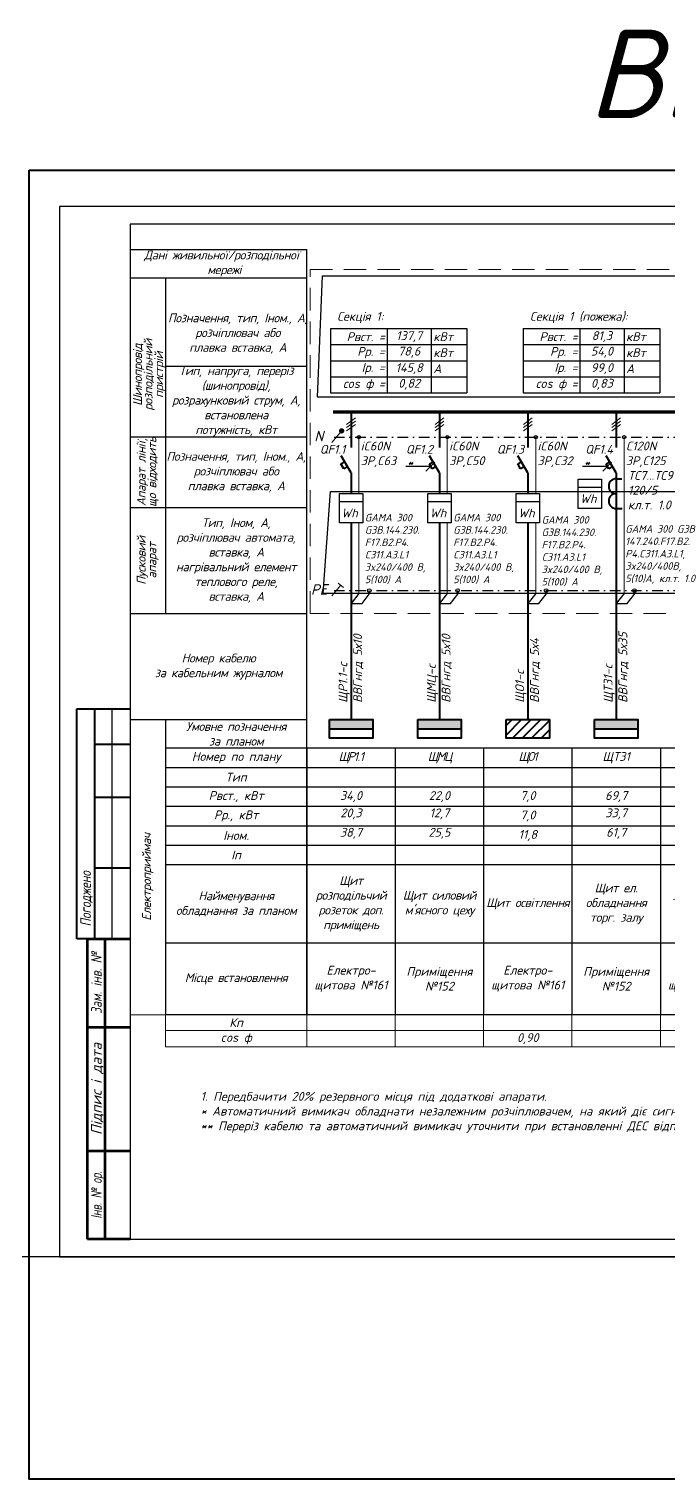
# Model space of a CAD drawing. Header units: millimetres. Extents: x -122434 to 1506205, y -201405 to 386015.
# Drawn here: x 444 to 18518, y 148323 to 189325 of the extents above; entities that cross this region are included whole.
import ezdxf
from ezdxf.enums import TextEntityAlignment as Align

# ---------------------------------------------------------------- set-up
doc = ezdxf.new("R2010")
doc.units = ezdxf.units.MM
doc.linetypes.add('DASHDOTX2', pattern=[2, 1, -0.5, 0, -0.5])
doc.linetypes.add('DASHED', pattern=[9.525, 6.35, -3.175])
doc.layers.get('Defpoints').update_dxf_attribs({"color": 4})
doc.layers.add('E_Зміни', color=7, linetype='Continuous')
doc.layers.add('Маркування електро ліній', color=7, linetype='Continuous', lineweight=18)
doc.layers.add('Рамка внешняя', color=4, linetype='Continuous', lineweight=30, plot=False)
doc.styles.add('GOST 2.304', font='isocpeui.ttf')
doc.styles.add('ICO', font='isocpeui.ttf')
doc.styles.get("Standard").update_dxf_attribs({"font": 'arial.ttf'})
doc.styles.add('ГОСТ 2.304', font='isocpeui.ttf')
doc.styles.add('СГЕНЕРИР_СТИЛЬ_7', font='isocpeui.ttf')
doc.dimstyles.new('М150', dxfattribs={"dimscale": 1, "dimtxt": 2.5, "dimasz": 2.5, "dimexe": 0, "dimexo": 2.5, "dimgap": 1, "dimtad": 1, "dimlfac": 150, "dimtxsty": 'Standard', "dimblk": 'OBLIQUE', "dimcen": 2.5, "dimadec": 0, "dimazin": 0, "dimtfac": 1, "dimtmove": 0, "dimatfit": 3, "dimldrblk": 'OBLIQUE', "dimfxl": 1, "dimarcsym": 0})

# ---------------------------------------------------------------- blocks, each defined once
blk = doc.blocks.new('*T211')
at = {"color": 0, "lineweight": -2, "transparency": 16777216}
for p, q in [((0, 0), (4000, 0)), ((0, 0), (0, -7540)), ((4000, 0), (4000, -7540)), ((6500, 0), (6500, -7540)), ((9000, 0), (9000, -7540)), ((11500, 0), (11500, -7540)), ((14000, 0), (14000, -3300)), ((16500, 0), (16500, -3300)), ((19000, 0), (19000, -7540)), ((21500, 0), (21500, -7540)), ((34000, 0), (34000, -5515)), ((36500, 0), (36500, -2200)), ((39000, 0), (39000, -1100)), ((41500, 0), (41500, -2200)), ((44000, 0), (44000, -1100)), ((46500, 0), (46500, -7540)), ((51500, 0), (51500, -3300)), ((54000, 0), (54000, -7540)), ((56500, 0), (56500, -7540)), ((0, -550), (56500, -550)), ((24000, -550), (24000, -3300)), ((26500, -550), (26500, -3300)), ((29000, -550), (29000, -7540)), ((31500, -550), (31500, -7540)), ((49000, -550), (49000, -3300)), ((0, -1100), (14000, -1100)), ((16500, -1100), (19000, -1100)), ((21500, -1100), (56500, -1100)), ((0, -1650), (56500, -1650)), ((39000, -1650), (39000, -7540)), ((44000, -1650), (44000, -3300)), ((0, -2200), (34000, -2200)), ((36500, -2200), (39000, -2200)), ((41500, -2200), (56500, -2200)), ((0, -2750), (56500, -2750)), ((36500, -2750), (36500, -7540)), ((41500, -2750), (41500, -7540)), ((0, -3300), (14000, -3300)), ((16500, -3300), (34000, -3300)), ((36500, -3300), (56500, -3300)), ((0, -5515), (11500, -5515)), ((14000, -5515), (24000, -5515)), ((14000, -5515), (14000, -7540)), ((16500, -5515), (16500, -7540)), ((24000, -5515), (24000, -7540)), ((26500, -5515), (29000, -5515)), ((26500, -5515), (26500, -7540)), ((31500, -5515), (49000, -5515)), ((44000, -5515), (44000, -7540)), ((49000, -5515), (49000, -7540)), ((51500, -5515), (56500, -5515)), ((51500, -5515), (51500, -7540)), ((0, -7540), (56500, -7540))]:
    blk.add_line(p, q, dxfattribs=at)
at = {"color": 0, "linetype": 'ByBlock', "lineweight": -2, "transparency": 16777216}
for p, q in [((4000, 0), (56500, 0)), ((24000, 0), (24000, -550)), ((26500, 0), (26500, -550)), ((29000, 0), (29000, -550)), ((31500, 0), (31500, -550)), ((49000, 0), (49000, -550)), ((14000, -1100), (16500, -1100)), ((19000, -1100), (21500, -1100)), ((39000, -1100), (39000, -1650)), ((44000, -1100), (44000, -1650)), ((34000, -2200), (36500, -2200)), ((36500, -2200), (36500, -2750)), ((39000, -2200), (41500, -2200)), ((41500, -2200), (41500, -2750)), ((14000, -3300), (16500, -3300)), ((14000, -3300), (14000, -5515)), ((16500, -3300), (16500, -5515)), ((24000, -3300), (24000, -5515)), ((26500, -3300), (26500, -5515)), ((34000, -3300), (36500, -3300)), ((44000, -3300), (44000, -5515)), ((49000, -3300), (49000, -5515)), ((51500, -3300), (51500, -5515)), ((11500, -5515), (14000, -5515)), ((24000, -5515), (26500, -5515)), ((29000, -5515), (31500, -5515)), ((34000, -5515), (34000, -7540)), ((49000, -5515), (51500, -5515))]:
    blk.add_line(p, q, dxfattribs=at)
at = {"layer": 'Defpoints', "color": 8, "linetype": 'ByBlock', "lineweight": 0, "transparency": 16777216}
for p, q in [((0, -7540), (0, -8447)), ((4000, -7540), (4000, -8447)), ((6500, -7540), (6500, -8447)), ((9000, -7540), (9000, -8447)), ((11500, -7540), (11500, -8447)), ((14000, -7540), (14000, -8447)), ((16500, -7540), (16500, -8447)), ((19000, -7540), (19000, -8447)), ((21500, -7540), (21500, -8447)), ((24000, -7540), (24000, -8447)), ((26500, -7540), (26500, -8447)), ((29000, -7540), (29000, -8447)), ((31500, -7540), (31500, -8447)), ((34000, -7540), (34000, -8447)), ((36500, -7540), (36500, -8447)), ((39000, -7540), (39000, -8447)), ((41500, -7540), (41500, -8447)), ((44000, -7540), (44000, -8447)), ((46500, -7540), (46500, -8447)), ((49000, -7540), (49000, -8447)), ((51500, -7540), (51500, -8447)), ((54000, -7540), (54000, -8447)), ((56500, -7540), (56500, -8447)), ((0, -7994), (56500, -7994)), ((0, -8447), (56500, -8447))]:
    blk.add_line(p, q, dxfattribs=at)
at = {"color": 0, "transparency": 16777216, "char_height": 250, "style": 'ГОСТ 2.304'}
for s, insert, width, attachment_point in [('Номер по плану', (2000, -275), 3880, 5), ('{\\T0.85;\\C7;ЩР1.1}', (5250, -275), 2380, 5), ('{\\T0.85;\\C7;ЩМЦ}', (7750, -275), 2380, 5), ('{\\T0.85;\\C7;ЩО1}', (10250, -275), 2380, 5), ('ЩТЗ1', (12750, -275), 2380, 5), ('ЩЗО1', (15250, -275), 2380, 5), ('{\\T0.85;\\C7;ЩРК1}', (22750, -275), 2380, 5), ('{\\T0.85;\\C7;ЩРК2}', (25250, -275), 2380, 5), ('ЩАО1', (27750, -275), 2380, 5), ('ЩАО2', (30250, -275), 2380, 5), ('{\\T0.85;\\C7;ЩО2}', (47750, -275), 2380, 5), ('{\\T0.85;\\C7;ЩТЗ2}', (50250, -275), 2380, 5), ('Тип', (2000, -825), 3880, 5), ('Рвст., кВт', (2000, -1375), 3880, 5), ('34,0', (5250, -1375), 2380, 5), ('22,0', (7750, -1375), 2380, 5), ('7,0', (10250, -1375), 2380, 5), ('69,7', (12750, -1375), 2380, 5), ('5,0', (15250, -1375), 2380, 5), ('7,5', (22750, -1375), 2380, 5), ('21,1', (25250, -1375), 2380, 5), ('1,7', (27750, -1375), 2380, 5), ('5,0', (30250, -1375), 2380, 5), ('29,6', (47750, -1375), 2380, 5), ('32,3', (50250, -1375), 2380, 5), ('Рр., кВт', (2000, -1925), 3880, 5), ('20,3', (5250, -1710), 2380, 2), ('12,7', (7750, -1710), 2380, 2), ('7,0', (10250, -1925), 2380, 5), ('33,7', (12750, -1710), 2380, 2), ('5,0', (15250, -1925), 2380, 5), ('5,2', (22750, -1710), 2380, 2), ('9,6', (25250, -1710), 2380, 2), ('1,7', (27750, -1925), 2380, 5), ('5,0', (30250, -1925), 2380, 5), ('23,9', (47750, -1925), 2380, 5), ('19,2', (50250, -1710), 2380, 2), ('Іном.', (2000, -2475), 3880, 5), ('38,7', (5250, -2260), 2380, 2), ('25,5', (7750, -2260), 2380, 2), ('11,8', (10250, -2475), 2380, 5), ('61,7', (12750, -2260), 2380, 2), ('8,5', (15250, -2475), 2380, 5), ('11,1', (22750, -2260), 2380, 2), ('20,4', (25250, -2260), 2380, 2), ('2,9', (27750, -2475), 2380, 5), ('8,3', (30250, -2475), 2380, 5), ('39,5', (47750, -2475), 2380, 5), ('34,0', (50250, -2260), 2380, 2), ('Іп', (2000, -3025), 3880, 5), ('{\\T0.95;Щит розподільчий розеток доп. приміщень}', (5250, -4408), 2380, 5), ('Щит зовнішнього освітлення Новус', (15250, -4408), 2380, 5), ("{\\T0.95;Щит розподільчий сервера, комп'ютерів}", (22750, -4408), 2380, 5), ("{\\T0.95;Щит розподільчий сервера, комп'ютерів}", (25250, -4408), 2380, 5), ('{\\T0.95;Щит аварійного освітлення (ліва частина)}', (27750, -4408), 2380, 5), ('{\\T0.95;Щит аварійного освітлення торг. залу}', (30250, -4408), 2380, 5), ('{\\C7;Зарядний пристрій\\Pпідігрів картера\\PДЕС}', (32750, -4408), 2380, 5), ('{\\T0.95;\\C7;Найменування обладнання за планом}', (2000, -4408), 3880, 5), ("{\\T0.95;Щит силовий м'ясного цеху}", (7750, -4408), 2380, 5), ('{\\T0.95;Щит ел. обладнання торг. залу}', (12750, -4408), 2380, 5), ('{\\T0.95;Щит освітлення торг. залу}', (47750, -4408), 2380, 5), ('{\\T0.95;Щит ел. обладнання торг. залу}', (50250, -4408), 2380, 5), ('{\\T0.95;Щит освітлення}', (10250, -4408), 2380, 5), ('Резерв', (17750, -4408), 2380, 5), ('Резерв', (20250, -4408), 2380, 5), ('Резерв', (35250, -4408), 2380, 5), ('Резерв', (52750, -4408), 2380, 5), ('Резерв', (55250, -4408), 2380, 5), ('{\\T0.95;\\C7;Місце встановлення}', (2000, -6528), 3880, 5), ('Електро- щитова №161', (5250, -6528), 2380, 5), ('Приміщення №152', (7750, -6528), 2380, 5), ('Електро- щитова №161', (10250, -6528), 2380, 5), ('Приміщення №152', (12750, -6528), 2380, 5), ('Електро- щитова №161', (15250, -6528), 2380, 5), ('Електро- щитова №161', (22750, -6528), 2380, 5), ('Електро- щитова №164', (25250, -6528), 2380, 5), ('Електро- щитова №161', (27750, -6528), 2380, 5), ('Електро- щитова №164', (30250, -6528), 2380, 5), ('Електро- щитова №164', (47750, -6528), 2380, 5), ('Електро- щитова №164', (50250, -6528), 2380, 5)]:
    blk.add_mtext(s, dxfattribs=dict(at, insert=insert, width=width, attachment_point=attachment_point))
at = {"color": 7, "true_color": 0xffffff, "transparency": 16777216, "char_height": 250, "attachment_point": 5, "style": 'ГОСТ 2.304'}
for s, insert, width in [('Кп', (2000, -7767), 3880), ('1,00', (15250, -7767), 2380), ('0.00', (27750, -7767), 2380), ('0.00', (30250, -7767), 2380), ('1.00', (47750, -7767), 2380), ('0.00', (50250, -7767), 2380), ('cos ф', (2000, -8220), 3880), ('0,90', (10250, -8220), 2380), ('0,90', (15250, -8220), 2380), ('0,90', (27750, -8220), 2380), ('0,92', (30250, -8220), 2380), ('0,92', (47750, -8220), 2380), ('0,82', (50250, -8220), 2380)]:
    blk.add_mtext(s, dxfattribs=dict(at, insert=insert, width=width))
blk = doc.blocks.new('_Oblique')
at = {"color": 0, "linetype": 'ByBlock', "lineweight": -2}
blk.add_line((-0.5, -0.5), (0.5, 0.5), dxfattribs=at)
blk = doc.blocks.new('Рамка А4х3')
at = {"lineweight": 40}
for p, q in [((4.94, 90), (4.94, 155)), ((4.94, 155), (19.94, 155)), ((9.94, 155), (9.94, 90)), ((9.94, 145), (19.94, 145)), ((9.94, 130), (19.94, 130)), ((9.94, 110), (19.94, 110)), ((19.94, 90), (4.94, 90))]:
    blk.add_line(p, q, dxfattribs=at)
at = {"lineweight": 25}
blk.add_line((14.94, 90), (14.94, 155), dxfattribs=at)
at = {"linetype": 'Continuous', "lineweight": 60}
for p, q in [((8, 5), (8, 90)), ((8, 90), (20, 90)), ((8, 90), (20, 90)), ((13, 5), (13, 90)), ((8, 65), (20, 65)), ((8, 30), (20, 30)), ((20, 5), (8, 5))]:
    blk.add_line(p, q, dxfattribs=at)
at = {"lineweight": 30, "ltscale": 100}
blk.add_lwpolyline([(20, 5), (625, 5), (625, 292), (20, 292)], close=True, dxfattribs=at)
at = {"layer": 'Рамка внешняя', "ltscale": 100}
blk.add_lwpolyline([(0, 0), (630, 0), (630, 297), (0, 297)], close=True, dxfattribs=at)
at = {"linetype": 'Continuous', "lineweight": 25, "style": 'СГЕНЕРИР_СТИЛЬ_7'}
for s, width, p in [('Погоджено', 0.8, (7.44, 101.27)), ('Зам. інв. №', 0.8, (10.5, 77.5)), ('Інв. № ор.', 0.7, (10.5, 17.5))]:
    blk.add_text(s, height=3, rotation=90, dxfattribs=dict(at, width=width)).set_placement(p, align=Align.MIDDLE_CENTER)
blk.add_text('Підпис і дата', height=3, rotation=90, dxfattribs=at).set_placement((10.5, 47.5), align=Align.MIDDLE_CENTER)
blk = doc.blocks.new('*T232')
at = {"color": 0, "lineweight": -2, "transparency": 16777216}
for p, q in [((0, 0), (3860, 0)), ((0, 0), (0, -1813)), ((1600, 0), (1600, -1360)), ((3860, 0), (3860, -1813)), ((0, -453), (3860, -453)), ((0, -907), (3860, -907)), ((2850, -907), (2850, -1360)), ((0, -1360), (1600, -1360)), ((2850, -1360), (3860, -1360)), ((0, -1813), (3860, -1813))]:
    blk.add_line(p, q, dxfattribs=at)
at = {"color": 0, "linetype": 'ByBlock', "lineweight": -2, "transparency": 16777216}
for p, q in [((2850, 0), (2850, -907)), ((1600, -1360), (2850, -1360)), ((1600, -1360), (1600, -1813)), ((2850, -1360), (2850, -1813))]:
    blk.add_line(p, q, dxfattribs=at)
at = {"color": 0, "transparency": 16777216, "char_height": 250, "style": 'ГОСТ 2.304'}
for s, insert, width, attachment_point in [('Рвст. =', (1540, -227), 1480, 6), ('137,7', (2225, -227), 1130, 5), ('кВт', (2910, -227), 890, 4), ('Рр. =', (1540, -680), 1480, 6), ('78,6', (2225, -513), 1130, 2), ('кВт', (2910, -680), 890, 4), ('Ір. =', (1540, -1133), 1480, 6), ('145,8', (2225, -1133), 1130, 5), ('А', (2910, -1133), 890, 4), ('сos ф =', (1540, -1587), 1480, 6), ('0,82', (2225, -1420), 1130, 2)]:
    blk.add_mtext(s, dxfattribs=dict(at, insert=insert, width=width, attachment_point=attachment_point))
blk = doc.blocks.new('*T230')
at = {"color": 0, "lineweight": -2, "transparency": 16777216}
for p, q in [((0, 0), (3860, 0)), ((0, 0), (0, -1813)), ((1600, 0), (1600, -1360)), ((3860, 0), (3860, -1813)), ((0, -453), (3860, -453)), ((0, -907), (3860, -907)), ((2850, -907), (2850, -1360)), ((0, -1360), (1600, -1360)), ((2850, -1360), (3860, -1360)), ((0, -1813), (3860, -1813))]:
    blk.add_line(p, q, dxfattribs=at)
at = {"color": 0, "linetype": 'ByBlock', "lineweight": -2, "transparency": 16777216}
for p, q in [((2850, 0), (2850, -907)), ((1600, -1360), (2850, -1360)), ((1600, -1360), (1600, -1813)), ((2850, -1360), (2850, -1813))]:
    blk.add_line(p, q, dxfattribs=at)
at = {"color": 0, "transparency": 16777216, "char_height": 250, "style": 'ГОСТ 2.304'}
for s, insert, width, attachment_point in [('Рвст. =', (1540, -227), 1480, 6), ('81,3', (2225, -227), 1130, 5), ('кВт', (2910, -227), 890, 4), ('Рр. =', (1540, -680), 1480, 6), ('54,0', (2225, -513), 1130, 2), ('кВт', (2910, -680), 890, 4), ('Ір. =', (1540, -1133), 1480, 6), ('99,0', (2225, -1133), 1130, 5), ('А', (2910, -1133), 890, 4), ('сos ф =', (1540, -1587), 1480, 6), ('0,83', (2225, -1420), 1130, 2)]:
    blk.add_mtext(s, dxfattribs=dict(at, insert=insert, width=width, attachment_point=attachment_point))

msp = doc.modelspace()

# ---------------------------------------------------------------- hatches: boundary and pattern name
at = {"lineweight": 40}
h = msp.add_hatch(color=256, dxfattribs=at)
h.dxf.hatch_style = 1
h.paths.add_polyline_path([(10165, 169795), (8939, 169795), (8939, 169532), (10165, 169532)])
h = msp.add_hatch(color=256, dxfattribs=at)
h.dxf.hatch_style = 1
h.paths.add_polyline_path([(12665, 169795), (11439, 169795), (11439, 169532), (12665, 169532)])
h = msp.add_hatch(dxfattribs=at)
h.set_pattern_fill('ANSI31', color=256, scale=60)
h.set_pattern_definition([(45, (75341.53, -755812.3), (-134.70384, 134.70384), [])])
h.paths.add_polyline_path([(15165, 169269), (15165, 169795), (13939, 169795), (13939, 169269)])
h = msp.add_hatch(color=256, dxfattribs=at)
h.dxf.hatch_style = 1
h.paths.add_polyline_path([(17665, 169795), (16439, 169795), (16439, 169532), (17665, 169532)])

# ---------------------------------------------------------------- linework, layer by layer
at = {"color": 7, "ltscale": 300}
for p, q in [((3302, 183092), (8302, 183092)), ((3302, 183092), (3302, 161452)), ((8302, 161452), (8302, 183092)), ((3302, 182292), (8302, 182292)), ((4302, 182292), (4302, 177795)), ((4302, 179795), (8302, 179795)), ((3302, 177795), (8302, 177795)), ((4302, 177795), (4302, 175795)), ((3302, 175795), (8302, 175795)), ((4302, 175795), (4302, 172795)), ((3302, 172795), (8302, 172795)), ((3302, 169795), (8302, 169795)), ((3302, 169795), (8302, 169795)), ((4302, 169795), (4302, 168995)), ((3302, 161452), (4302, 161455))]:
    msp.add_line(p, q, dxfattribs=at)
at = {"lineweight": 40, "ltscale": 300}
for p, q in [((9552, 178494), (9552, 177490)), ((12052, 178494), (12052, 177490)), ((14552, 178494), (14552, 177490)), ((17052, 178494), (17052, 177490)), ((9552, 176774), (9272, 177254)), ((12052, 176774), (11772, 177254)), ((14552, 176774), (14272, 177254)), ((17052, 176774), (16772, 177254)), ((9268, 177026), (9372, 177086)), ((9348, 176888), (9268, 177026)), ((9452, 176948), (9348, 176888)), ((9552, 176774), (9552, 176190)), ((11768, 177026), (11872, 177086)), ((11848, 176888), (11768, 177026)), ((11952, 176948), (11848, 176888)), ((12052, 176774), (12052, 176190)), ((14268, 177026), (14372, 177086)), ((14348, 176888), (14268, 177026)), ((14452, 176948), (14348, 176888)), ((14552, 176774), (14552, 176190)), ((16768, 177026), (16872, 177086)), ((16848, 176888), (16768, 177026)), ((16952, 176948), (16848, 176888)), ((17052, 176774), (17052, 176190)), ((17052, 176190), (17052, 173965)), ((9552, 175357), (9552, 173965)), ((12052, 175357), (12052, 173965)), ((14552, 175357), (14552, 173965)), ((9552, 173965), (9552, 169795)), ((12052, 173965), (12052, 169795)), ((14552, 173965), (14552, 169795)), ((17052, 173965), (17052, 169795)), ((8939, 169532), (10165, 169532)), ((11439, 169532), (12665, 169532)), ((16439, 169532), (17665, 169532))]:
    msp.add_line(p, q, dxfattribs=at)
at = {"lineweight": 13, "ltscale": 300}
for p, q in [((9428, 178146), (9676, 178331)), ((9428, 178054), (9676, 178239)), ((9428, 177961), (9676, 178146)), ((11928, 178146), (12176, 178331)), ((11928, 178054), (12176, 178239)), ((11928, 177961), (12176, 178146)), ((14428, 178146), (14676, 178331)), ((14428, 178054), (14676, 178239)), ((14428, 177961), (14676, 178146)), ((16928, 178146), (17176, 178331)), ((16928, 178054), (17176, 178239)), ((16928, 177961), (17176, 178146))]:
    msp.add_line(p, q, dxfattribs=at)
at = {"color": 0, "linetype": 'DASHDOTX2', "ltscale": 300}
msp.add_line((9071, 177783), (60774, 177783), dxfattribs=at)
at = {"lineweight": 9, "ltscale": 300}
for p, q in [((9776, 176357), (9776, 177783)), ((12276, 176357), (12276, 177783)), ((14776, 176357), (14776, 177783)), ((17276, 176190), (17276, 177783)), ((9776, 176190), (9776, 176357)), ((12276, 176190), (12276, 176357)), ((14776, 176190), (14776, 176357)), ((17276, 173364), (17276, 176190)), ((9776, 173364), (9776, 175357)), ((12276, 173364), (12276, 175357)), ((14776, 173364), (14776, 175357))]:
    msp.add_line(p, q, dxfattribs=at)
at = {"lineweight": 30, "ltscale": 300}
for p, q in [((15973, 176367), (16633, 176367)), ((9222, 175961), (9882, 175961)), ((11722, 175961), (12382, 175961)), ((14222, 175961), (14882, 175961))]:
    msp.add_line(p, q, dxfattribs=at)
at = {"color": 7, "lineweight": 40, "ltscale": 300}
for p, q in [((17052, 176607), (17216, 176607)), ((17052, 175767), (17222, 175767))]:
    msp.add_line(p, q, dxfattribs=at)
at = {"linetype": 'DASHDOTX2', "ltscale": 300}
msp.add_line((9071, 173444), (60823, 173445), dxfattribs=at)
at = {"ltscale": 300}
for p, q in [((10069, 173344), (10069, 173444)), ((12569, 173344), (12569, 173444)), ((15069, 173344), (15069, 173444)), ((17569, 173344), (17569, 173444)), ((9543, 173084), (9867, 173084)), ((9776, 173364), (9552, 173084)), ((9867, 173084), (10069, 173344)), ((12043, 173084), (12367, 173084)), ((12276, 173364), (12052, 173084)), ((12367, 173084), (12569, 173344)), ((14543, 173084), (14867, 173084)), ((14776, 173364), (14552, 173084)), ((14867, 173084), (15069, 173344)), ((17043, 173084), (17367, 173084)), ((17276, 173364), (17052, 173084)), ((17367, 173084), (17569, 173344))]:
    msp.add_line(p, q, dxfattribs=at)
msp.add_xline((1302, 154602), (-1, 0))
at = {"color": 6, "lineweight": 40}
msp.add_lwpolyline([(444, 185336), (65749, 185336), (65749, 148323), (444, 148323)], close=True, dxfattribs=at)
at = {"linetype": 'DASHED', "lineweight": 18, "ltscale": 100}
msp.add_lwpolyline([(8392, 182521), (62275, 182521), (62275, 172795), (8392, 172795)], close=True, dxfattribs=at)
at = {"lineweight": 40, "ltscale": 100, "const_width": 100}
msp.add_lwpolyline([(9045, 178494), (28299, 178494)], dxfattribs=at)
at = {"lineweight": 9, "ltscale": 100, "const_width": 75}
msp.add_lwpolyline([(9250, 177961, 1), (9325, 177961, 1)], format="xyb", close=True, dxfattribs=at)
at = {"lineweight": 20, "ltscale": 100}
for points in [[(9262, 177933), (9005, 177633)], [(9262, 173595), (9005, 173295)], [(9258, 173598), (9339, 173534), (9184, 173655)]]:
    msp.add_lwpolyline(points, dxfattribs=at)
at = {"lineweight": 30, "ltscale": 100}
for points in [[(15973, 176595), (16633, 176595), (16633, 175762), (15973, 175762)], [(9222, 176190), (9882, 176190), (9882, 175357), (9222, 175357)], [(11722, 176190), (12382, 176190), (12382, 175357), (11722, 175357)], [(14222, 176190), (14882, 176190), (14882, 175357), (14222, 175357)]]:
    msp.add_lwpolyline(points, close=True, dxfattribs=at)
at = {"lineweight": 40, "ltscale": 100}
for points in [[(8939, 169795), (10165, 169795), (10165, 169269), (8939, 169269)], [(11439, 169795), (12665, 169795), (12665, 169269), (11439, 169269)], [(13939, 169795), (15165, 169795), (15165, 169269), (13939, 169269)], [(16439, 169795), (17665, 169795), (17665, 169269), (16439, 169269)]]:
    msp.add_lwpolyline(points, close=True, dxfattribs=at)
for centre, radius in [((9776, 177783), 46.3), ((12276, 177783), 46.3), ((14776, 177783), 46.3), ((17276, 177783), 46.3), ((10069, 173444), 51.8), ((12569, 173444), 51.8), ((15069, 173444), 51.8), ((17569, 173444), 51.8)]:
    msp.add_circle(centre, radius)
at = {"color": 7, "lineweight": 40}
for centre in [(17052, 176396), (17052, 175977)]:
    msp.add_arc(centre, 211, 90, 270, dxfattribs=at)
at = {"lineweight": 40}
for p in [(9515, 176836), (12015, 176836), (14515, 176836), (17015, 176836)]:
    msp.add_point(p, dxfattribs=at)
at = {"layer": 'E_Зміни', "color": 1}
for points in [[(8750, 182350), (61050, 182350), (60908, 178919), (8608, 178919)], [(8968, 176244), (21966, 176244), (21763, 173359), (8765, 173359)]]:
    msp.add_lwpolyline(points, close=True, dxfattribs=at)

# ---------------------------------------------------------------- block references
at = {"xscale": 100, "yscale": 100, "zscale": 100}
msp.add_blockref('Рамка А4х3', (1302, 154602), dxfattribs=at)
for name, p in [('*T232', (8971, 180853)), ('*T230', (14424, 180853)), ('*T211', (4302, 168995))]:
    msp.add_blockref(name, p)

# ---------------------------------------------------------------- texts
at = {"color": 6, "lineweight": 40, "style": 'GOST 2.304'}
msp.add_text('ВРП2 НОВУС', height=2500, dxfattribs=at).set_placement((16245, 186808, 0))
at = {"color": 0, "lineweight": 9, "style": 'ICO'}
for s, p in [('N', (8512, 177664)), ('PE', (8419, 173326))]:
    msp.add_text(s, height=300, dxfattribs=at).set_placement(p)
at = {"lineweight": 40}
for s, style, p in [('QF1.1', 'GOST 2.304', (8670, 177315)), ('QF1.2', 'GOST 2.304', (11103, 177315)), ('QF1.3', 'GOST 2.304', (13676, 177315)), ('QF1.4', 'GOST 2.304', (16176, 177315)), ('*', 'GOST 2.304', (11142, 176942, 0)), ('*', 'GOST 2.304', (16142, 176942, 0)), ('Wh', 'ГОСТ 2.304', (16031, 175920)), ('Wh', 'ГОСТ 2.304', (9280, 175514)), ('Wh', 'ГОСТ 2.304', (11780, 175514)), ('Wh', 'ГОСТ 2.304', (14280, 175514))]:
    msp.add_text(s, height=250, dxfattribs=dict(at, style=style)).set_placement(p)
at = {"color": 7, "linetype": 'Continuous', "char_height": 250, "attachment_point": 5, "style": 'ГОСТ 2.304'}
for s, insert, width in [('{\\T0.95;Дані живильної/розподільної\\P мережі}', (5892, 182692), 5000), ('{\\T0.95;Позначення, тип, Iном., А, розчіплювач або \\Pплавка вставка, А}', (6347, 180710), 4089.88), ('{\\T0.95;Тип, напруга, переріз (шинопровід), розрахунковий струм, А, встановлена \\Pпотужність, кВт}', (6302, 178795), 4000), ('{\\T0.95;Позначення, тип, Iном., А, розчіплювач або \\Pплавка вставка, А}', (6302, 176795), 4000), ('{\\T0.95;Тип, Iном, А,\\Pрозчіплювач автомата,\\Pвставка, А\\Pнагрівальний елемент теплового реле,\\Pвставка, А}', (6302, 174295), 4000), ('{\\T0.95;Номер кабелю \\Pза кабельним журналом}', (5802, 171295), 5000), ('{\\T0.95;Умовне позначення \\Pза планом}', (6302, 169395), 4000)]:
    msp.add_mtext(s, dxfattribs=dict(at, insert=insert, width=width))
at = {"ltscale": 100, "attachment_point": 1}
for s, width, insert, char_height, style in [('Секція 1:', 4941.25, (9160, 181326), 250, 'ГОСТ 2.304'), ('Секція 1 (пожежа):', 4941.25, (14613, 181326), 250, 'ГОСТ 2.304'), ('ТС7...ТС9\\P120/5 \\Pкл.т. 1.0', 1652.14, (17385, 176826, 0), 250, 'ГОСТ 2.304'), ('{\\C7;GAMA 300 G3В.144.230.\\PF17.В2.P4.\\PC311.A3.L1\\P3x240/400 В, 5(100) А}', 1925.02, (9944, 175615, 0), 210, 'GOST 2.304'), ('{\\C7;GAMA 300 G3В.144.230.\\PF17.В2.P4.\\PC311.A3.L1\\P3x240/400 В, 5(100) А}', 1925.02, (12444, 175615, 0), 210, 'GOST 2.304'), ('{\\C7;GAMA 300 G3В.144.230.\\PF17.В2.P4.\\PC311.A3.L1\\P3x240/400 В, 5(100) А}', 1925.02, (14944, 175550, 0), 210, 'GOST 2.304'), ('{\\C7;GAMA 300 G3B 147.240.F17.B2.\\PP4.C311.A3.L1, 3x240/400В, 5(10)А, кл.т. 1.0}', 2227.75, (17311, 175294), 210, 'GOST 2.304')]:
    msp.add_mtext_dynamic_manual_height_columns(s, width=width, gutter_width=1250, heights=[0], dxfattribs=dict(at, insert=insert, char_height=char_height, style=style))
at = {"color": 7, "linetype": 'Continuous', "char_height": 250, "attachment_point": 5, "rotation": 90, "line_spacing_factor": 0.72, "style": 'ГОСТ 2.304'}
for s, insert, width in [('{\\T0.95;Шинопровід\\Pрозподільний \\Pпристрій}', (3847, 179545), 3500), ('{\\T0.95;Апарат лінії, що відходить}', (3802, 176795), 2000), ('{\\T0.95;Пусковий \\Pапарат}', (3802, 174295), 3000), ('{\\T0.95;Електроприймач}', (3802, 165345), 8900)]:
    msp.add_mtext(s, dxfattribs=dict(at, insert=insert, width=width))
at = {"lineweight": 15, "char_height": 250, "attachment_point": 1, "style": 'ГОСТ 2.304'}
for s, insert, width in [('{\\C7;iC60N\\P3P,C63}', (9826, 177659, 0), 1265.99), ('{\\C7;iC60N\\P3P,C50}', (12326, 177659, 0), 1265.99), ('{\\C7;iC60N\\P3P,C32}', (14826, 177659, 0), 1265.99), ('{\\C7;C120N\\P3P,C125}', (17326, 177659, 0), 1265.99), ('{\\C7;1. Передбачити 20% резервного місця під додаткові апарати.\\P* }Автоматичний вимикач обладнати незалежним розчіплювачем, на який діє сигнал від пожежної сигналізації.\\P** Переріз кабелю та автоматичний вимикач уточнити при встановленні ДЕС відповідно до її технічної рекомендації.', (5294, 159268, 0), 20162.05)]:
    msp.add_mtext(s, dxfattribs=dict(at, insert=insert, width=width))
at = {"linetype": 'Continuous', "char_height": 250, "width": 4000, "attachment_point": 4, "rotation": 90, "style": 'ГОСТ 2.304'}
for s, insert in [('{\\C256;ЩР1.1-c\\P\\pt3000;ВВГнгд 5х10}', (9552, 170270)), ('ЩМЦ-c\\P\\pt3000;ВВГнгд 5х10', (12052, 170270)), ('ЩТЗ1-c\\P\\pt3000;ВВГнгд 5х35', (17052, 170270)), ('ЩО1-c\\P\\pt3000;ВВГнгд 5х4', (14552, 170270))]:
    msp.add_mtext(s, dxfattribs=dict(at, insert=insert))

# ---------------------------------------------------------------- leaders
at = {"layer": 'Маркування електро ліній'}
for points in [[(11796, 176951, 0), (11099, 176951, 0)], [(16796, 176951, 0), (16099, 176951, 0)]]:
    msp.add_leader(points, dimstyle='М150', override={"dimasz": 250, "dimtad": 0}, dxfattribs=at)

doc.saveas('drawing.dxf')
